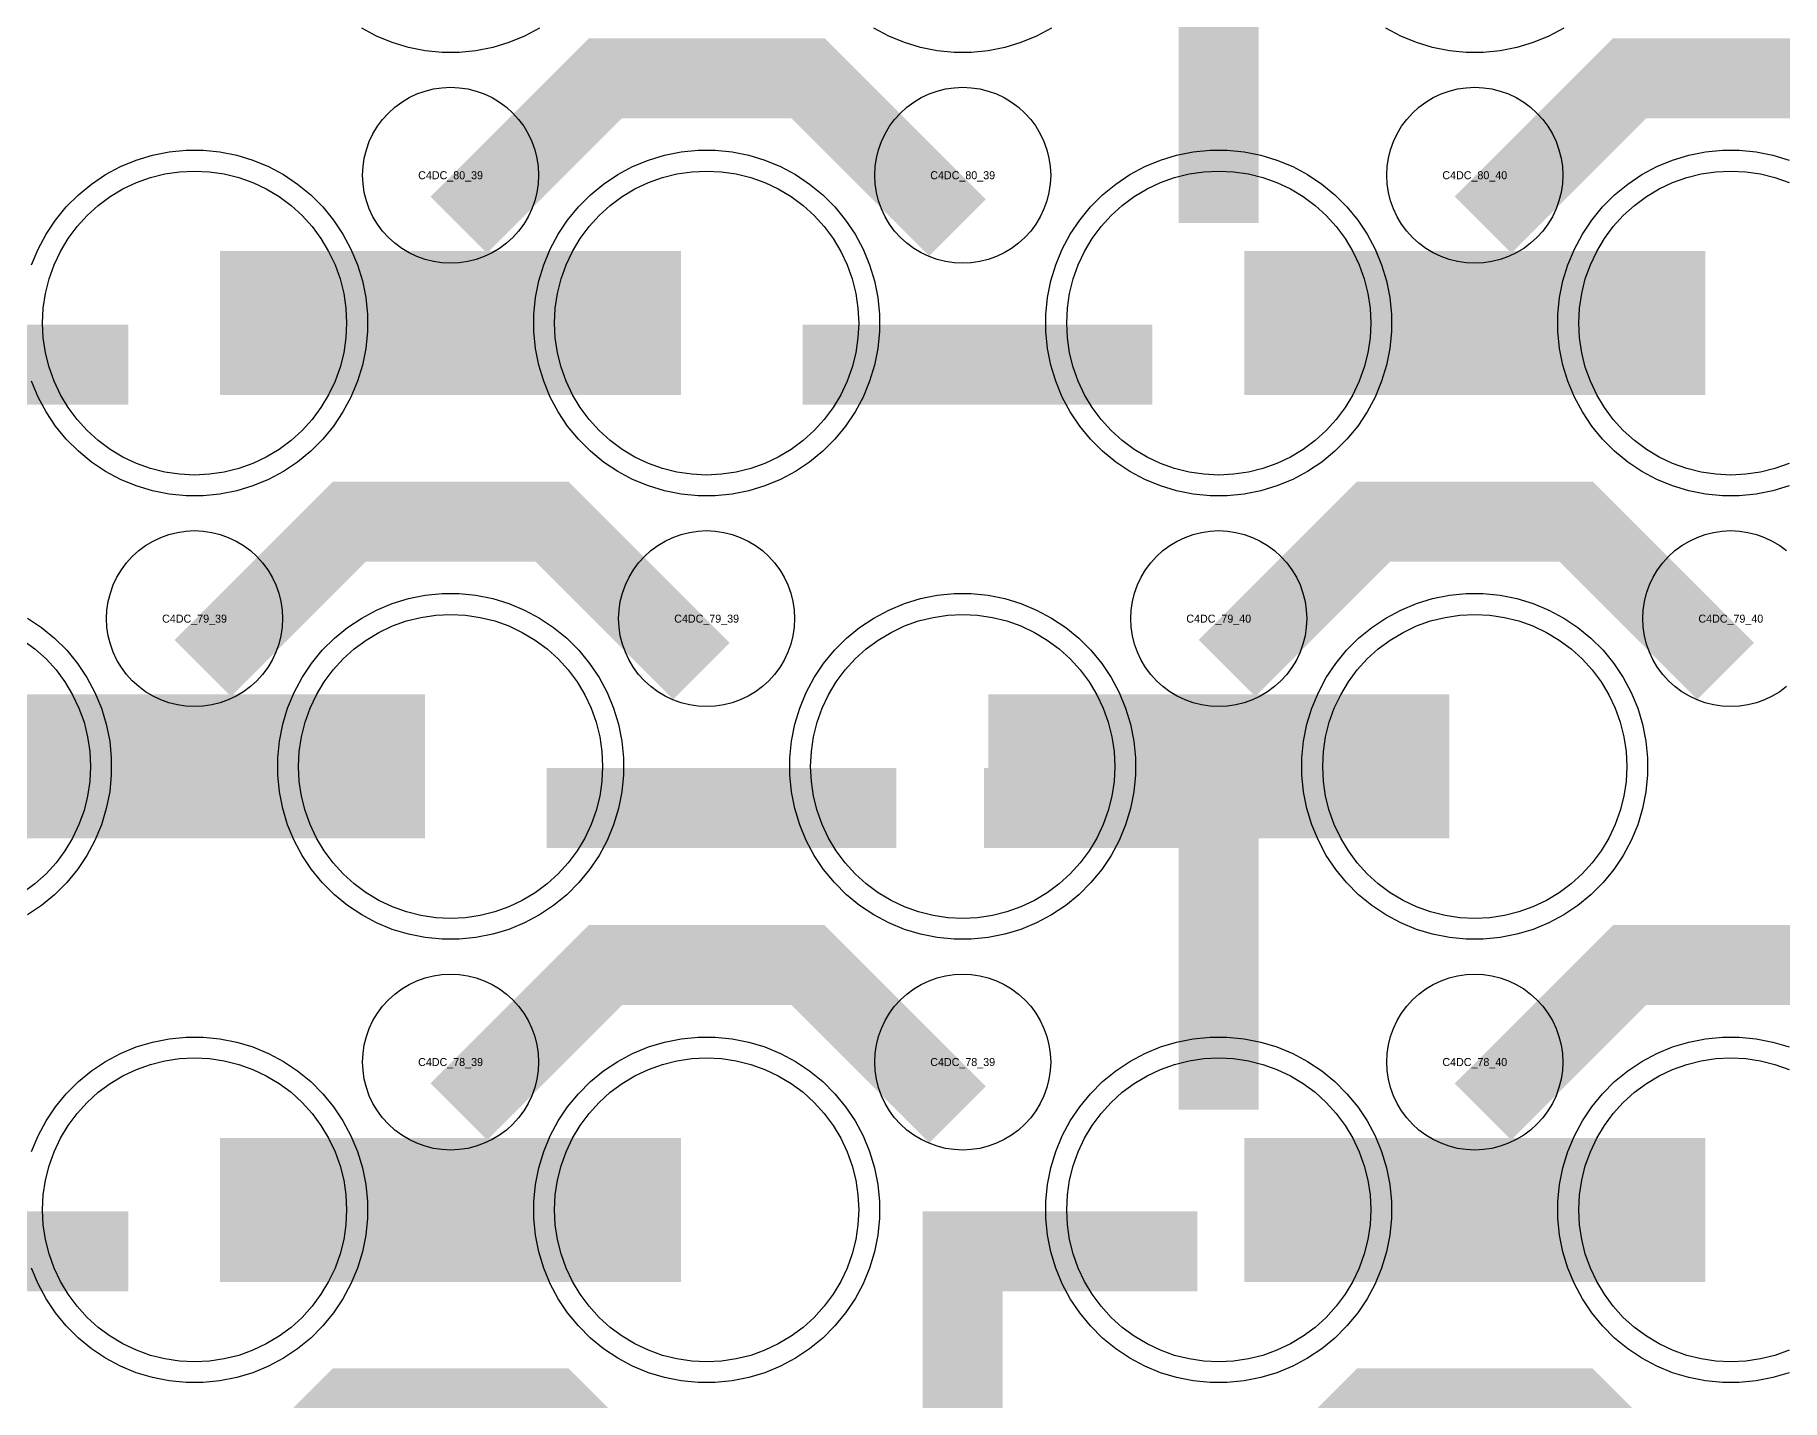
# Model space of a CAD drawing. Extents: x -11880 to 11880, y -14992 to 14992.
# Drawn here: x 430 to 976, y -4091 to -3664 of the extents above; entities that cross this region are included whole.
import ezdxf
from ezdxf.enums import TextEntityAlignment as Align

# ---------------------------------------------------------------- set-up
doc = ezdxf.new("R2010")
doc.units = 0
doc.header["$MEASUREMENT"] = 0
for name, color, linetype in [('GDS_775_DT_237', 138, 'CONTINUOUS'), ('RDL1_FS', 34, 'CONTINUOUS'), ('RDL_BS', 160, 'CONTINUOUS')]:
    doc.layers.add(name, color=color, linetype=linetype)

msp = doc.modelspace()

# ---------------------------------------------------------------- linework, layer by layer
at = {"layer": 'RDL1_FS'}
for points in [[(480, -3801.949), (475.343, -3801.72), (470.732, -3801.036), (466.209, -3799.904), (461.819, -3798.332), (457.605, -3796.34), (453.605, -3793.942), (449.86, -3791.164), (446.406, -3788.034), (443.276, -3784.58), (440.498, -3780.835), (438.1, -3776.835), (436.108, -3772.621), (434.536, -3768.231), (433.404, -3763.708), (432.72, -3759.097), (432.491, -3754.44), (432.72, -3749.783), (433.404, -3745.172), (434.536, -3740.649), (436.108, -3736.259), (438.1, -3732.045), (440.498, -3728.045), (443.276, -3724.3), (446.406, -3720.846), (449.86, -3717.716), (453.605, -3714.938), (457.605, -3712.54), (461.819, -3710.548), (466.209, -3708.976), (470.732, -3707.844), (475.343, -3707.16), (480, -3706.931), (484.657, -3707.16), (489.268, -3707.844), (493.791, -3708.976), (498.181, -3710.548), (502.395, -3712.54), (506.395, -3714.938), (510.14, -3717.716), (513.594, -3720.846), (516.724, -3724.3), (519.502, -3728.045), (521.9, -3732.045), (523.892, -3736.259), (525.464, -3740.649), (526.596, -3745.172), (527.28, -3749.783), (527.509, -3754.44), (527.28, -3759.097), (526.596, -3763.708), (525.464, -3768.231), (523.892, -3772.621), (521.9, -3776.835), (519.502, -3780.835), (516.724, -3784.58), (513.594, -3788.034), (510.14, -3791.164), (506.395, -3793.942), (502.395, -3796.34), (498.181, -3798.332), (493.791, -3799.904), (489.268, -3801.036), (484.657, -3801.72)], [(640, -3801.949), (635.343, -3801.72), (630.732, -3801.036), (626.209, -3799.904), (621.819, -3798.332), (617.605, -3796.34), (613.605, -3793.942), (609.86, -3791.164), (606.406, -3788.034), (603.276, -3784.58), (600.498, -3780.835), (598.1, -3776.835), (596.108, -3772.621), (594.536, -3768.231), (593.404, -3763.708), (592.72, -3759.097), (592.491, -3754.44), (592.72, -3749.783), (593.404, -3745.172), (594.536, -3740.649), (596.108, -3736.259), (598.1, -3732.045), (600.498, -3728.045), (603.276, -3724.3), (606.406, -3720.846), (609.86, -3717.716), (613.605, -3714.938), (617.605, -3712.54), (621.819, -3710.548), (626.209, -3708.976), (630.732, -3707.844), (635.343, -3707.16), (640, -3706.931), (644.657, -3707.16), (649.268, -3707.844), (653.791, -3708.976), (658.181, -3710.548), (662.395, -3712.54), (666.395, -3714.938), (670.14, -3717.716), (673.594, -3720.846), (676.724, -3724.3), (679.502, -3728.045), (681.9, -3732.045), (683.892, -3736.259), (685.464, -3740.649), (686.596, -3745.172), (687.28, -3749.783), (687.509, -3754.44), (687.28, -3759.097), (686.596, -3763.708), (685.464, -3768.231), (683.892, -3772.621), (681.9, -3776.835), (679.502, -3780.835), (676.724, -3784.58), (673.594, -3788.034), (670.14, -3791.164), (666.395, -3793.942), (662.395, -3796.34), (658.181, -3798.332), (653.791, -3799.904), (649.268, -3801.036), (644.657, -3801.72)], [(800, -3801.949), (795.343, -3801.72), (790.732, -3801.036), (786.209, -3799.904), (781.819, -3798.332), (777.605, -3796.34), (773.605, -3793.942), (769.86, -3791.164), (766.406, -3788.034), (763.276, -3784.58), (760.498, -3780.835), (758.1, -3776.835), (756.108, -3772.621), (754.536, -3768.231), (753.404, -3763.708), (752.72, -3759.097), (752.491, -3754.44), (752.72, -3749.783), (753.404, -3745.172), (754.536, -3740.649), (756.108, -3736.259), (758.1, -3732.045), (760.498, -3728.045), (763.276, -3724.3), (766.406, -3720.846), (769.86, -3717.716), (773.605, -3714.938), (777.605, -3712.54), (781.819, -3710.548), (786.209, -3708.976), (790.732, -3707.844), (795.343, -3707.16), (800, -3706.931), (804.657, -3707.16), (809.268, -3707.844), (813.791, -3708.976), (818.181, -3710.548), (822.395, -3712.54), (826.395, -3714.938), (830.14, -3717.716), (833.594, -3720.846), (836.724, -3724.3), (839.502, -3728.045), (841.9, -3732.045), (843.892, -3736.259), (845.464, -3740.649), (846.596, -3745.172), (847.28, -3749.783), (847.509, -3754.44), (847.28, -3759.097), (846.596, -3763.708), (845.464, -3768.231), (843.892, -3772.621), (841.9, -3776.835), (839.502, -3780.835), (836.724, -3784.58), (833.594, -3788.034), (830.14, -3791.164), (826.395, -3793.942), (822.395, -3796.34), (818.181, -3798.332), (813.791, -3799.904), (809.268, -3801.036), (804.657, -3801.72)], [(560, -3940.514), (555.343, -3940.285), (550.732, -3939.601), (546.209, -3938.469), (541.819, -3936.897), (537.605, -3934.905), (533.605, -3932.507), (529.86, -3929.729), (526.406, -3926.599), (523.276, -3923.145), (520.498, -3919.4), (518.1, -3915.4), (516.108, -3911.186), (514.536, -3906.796), (513.404, -3902.273), (512.72, -3897.662), (512.491, -3893.005), (512.72, -3888.348), (513.404, -3883.737), (514.536, -3879.214), (516.108, -3874.824), (518.1, -3870.61), (520.498, -3866.61), (523.276, -3862.865), (526.406, -3859.411), (529.86, -3856.281), (533.605, -3853.503), (537.605, -3851.105), (541.819, -3849.113), (546.209, -3847.541), (550.732, -3846.409), (555.343, -3845.725), (560, -3845.496), (564.657, -3845.725), (569.268, -3846.409), (573.791, -3847.541), (578.181, -3849.113), (582.395, -3851.105), (586.395, -3853.503), (590.14, -3856.281), (593.594, -3859.411), (596.724, -3862.865), (599.502, -3866.61), (601.9, -3870.61), (603.892, -3874.824), (605.464, -3879.214), (606.596, -3883.737), (607.28, -3888.348), (607.509, -3893.005), (607.28, -3897.662), (606.596, -3902.273), (605.464, -3906.796), (603.892, -3911.186), (601.9, -3915.4), (599.502, -3919.4), (596.724, -3923.145), (593.594, -3926.599), (590.14, -3929.729), (586.395, -3932.507), (582.395, -3934.905), (578.181, -3936.897), (573.791, -3938.469), (569.268, -3939.601), (564.657, -3940.285)], [(720, -3940.514), (715.343, -3940.285), (710.732, -3939.601), (706.209, -3938.469), (701.819, -3936.897), (697.605, -3934.905), (693.605, -3932.507), (689.86, -3929.729), (686.406, -3926.599), (683.276, -3923.145), (680.498, -3919.4), (678.1, -3915.4), (676.108, -3911.186), (674.536, -3906.796), (673.404, -3902.273), (672.72, -3897.662), (672.491, -3893.005), (672.72, -3888.348), (673.404, -3883.737), (674.536, -3879.214), (676.108, -3874.824), (678.1, -3870.61), (680.498, -3866.61), (683.276, -3862.865), (686.406, -3859.411), (689.86, -3856.281), (693.605, -3853.503), (697.605, -3851.105), (701.819, -3849.113), (706.209, -3847.541), (710.732, -3846.409), (715.343, -3845.725), (720, -3845.496), (724.657, -3845.725), (729.268, -3846.409), (733.791, -3847.541), (738.181, -3849.113), (742.395, -3851.105), (746.395, -3853.503), (750.14, -3856.281), (753.594, -3859.411), (756.724, -3862.865), (759.502, -3866.61), (761.9, -3870.61), (763.892, -3874.824), (765.464, -3879.214), (766.596, -3883.737), (767.28, -3888.348), (767.509, -3893.005), (767.28, -3897.662), (766.596, -3902.273), (765.464, -3906.796), (763.892, -3911.186), (761.9, -3915.4), (759.502, -3919.4), (756.724, -3923.145), (753.594, -3926.599), (750.14, -3929.729), (746.395, -3932.507), (742.395, -3934.905), (738.181, -3936.897), (733.791, -3938.469), (729.268, -3939.601), (724.657, -3940.285)], [(880, -3940.514), (875.343, -3940.285), (870.732, -3939.601), (866.209, -3938.469), (861.819, -3936.897), (857.605, -3934.905), (853.605, -3932.507), (849.86, -3929.729), (846.406, -3926.599), (843.276, -3923.145), (840.498, -3919.4), (838.1, -3915.4), (836.108, -3911.186), (834.536, -3906.796), (833.404, -3902.273), (832.72, -3897.662), (832.491, -3893.005), (832.72, -3888.348), (833.404, -3883.737), (834.536, -3879.214), (836.108, -3874.824), (838.1, -3870.61), (840.498, -3866.61), (843.276, -3862.865), (846.406, -3859.411), (849.86, -3856.281), (853.605, -3853.503), (857.605, -3851.105), (861.819, -3849.113), (866.209, -3847.541), (870.732, -3846.409), (875.343, -3845.725), (880, -3845.496), (884.657, -3845.725), (889.268, -3846.409), (893.791, -3847.541), (898.181, -3849.113), (902.395, -3851.105), (906.395, -3853.503), (910.14, -3856.281), (913.594, -3859.411), (916.724, -3862.865), (919.502, -3866.61), (921.9, -3870.61), (923.892, -3874.824), (925.464, -3879.214), (926.596, -3883.737), (927.28, -3888.348), (927.509, -3893.005), (927.28, -3897.662), (926.596, -3902.273), (925.464, -3906.796), (923.892, -3911.186), (921.9, -3915.4), (919.502, -3919.4), (916.724, -3923.145), (913.594, -3926.599), (910.14, -3929.729), (906.395, -3932.507), (902.395, -3934.905), (898.181, -3936.897), (893.791, -3938.469), (889.268, -3939.601), (884.657, -3940.285)], [(800, -4079.074), (795.343, -4078.845), (790.732, -4078.161), (786.209, -4077.029), (781.819, -4075.457), (777.605, -4073.465), (773.605, -4071.067), (769.86, -4068.289), (766.406, -4065.159), (763.276, -4061.705), (760.498, -4057.96), (758.1, -4053.96), (756.108, -4049.746), (754.536, -4045.356), (753.404, -4040.833), (752.72, -4036.222), (752.491, -4031.565), (752.72, -4026.908), (753.404, -4022.297), (754.536, -4017.774), (756.108, -4013.384), (758.1, -4009.17), (760.498, -4005.17), (763.276, -4001.425), (766.406, -3997.971), (769.86, -3994.841), (773.605, -3992.063), (777.605, -3989.665), (781.819, -3987.673), (786.209, -3986.101), (790.732, -3984.969), (795.343, -3984.285), (800, -3984.056), (804.657, -3984.285), (809.268, -3984.969), (813.791, -3986.101), (818.181, -3987.673), (822.395, -3989.665), (826.395, -3992.063), (830.14, -3994.841), (833.594, -3997.971), (836.724, -4001.425), (839.502, -4005.17), (841.9, -4009.17), (843.892, -4013.384), (845.464, -4017.774), (846.596, -4022.297), (847.28, -4026.908), (847.509, -4031.565), (847.28, -4036.222), (846.596, -4040.833), (845.464, -4045.356), (843.892, -4049.746), (841.9, -4053.96), (839.502, -4057.96), (836.724, -4061.705), (833.594, -4065.159), (830.14, -4068.289), (826.395, -4071.067), (822.395, -4073.465), (818.181, -4075.457), (813.791, -4077.029), (809.268, -4078.161), (804.657, -4078.845)]]:
    msp.add_lwpolyline(points, close=True, dxfattribs=at)
for points in [[(978.181, -3798.332), (973.791, -3799.904), (969.268, -3801.036), (964.657, -3801.72), (960, -3801.949), (955.343, -3801.72), (950.732, -3801.036), (946.209, -3799.904), (941.819, -3798.332), (937.605, -3796.34), (933.605, -3793.942), (929.86, -3791.164), (926.406, -3788.034), (923.276, -3784.58), (920.498, -3780.835), (918.1, -3776.835), (916.108, -3772.621), (914.536, -3768.231), (913.404, -3763.708), (912.72, -3759.097), (912.491, -3754.44), (912.72, -3749.783), (913.404, -3745.172), (914.536, -3740.649), (916.108, -3736.259), (918.1, -3732.045), (920.498, -3728.045), (923.276, -3724.3), (926.406, -3720.846), (929.86, -3717.716), (933.605, -3714.938), (937.605, -3712.54), (941.819, -3710.548), (946.209, -3708.976), (950.732, -3707.844), (955.343, -3707.16), (960, -3706.931), (964.657, -3707.16), (969.268, -3707.844), (973.791, -3708.976), (978.181, -3710.548)], [(426.395, -3853.503), (430.14, -3856.281), (433.594, -3859.411), (436.724, -3862.865), (439.502, -3866.61), (441.9, -3870.61), (443.892, -3874.824), (445.464, -3879.214), (446.596, -3883.737), (447.28, -3888.348), (447.509, -3893.005), (447.28, -3897.662), (446.596, -3902.273), (445.464, -3906.796), (443.892, -3911.186), (441.9, -3915.4), (439.502, -3919.4), (436.724, -3923.145), (433.594, -3926.599), (430.14, -3929.729), (426.395, -3932.507)], [(978.181, -4075.457), (973.791, -4077.029), (969.268, -4078.161), (964.657, -4078.845), (960, -4079.074), (955.343, -4078.845), (950.732, -4078.161), (946.209, -4077.029), (941.819, -4075.457), (937.605, -4073.465), (933.605, -4071.067), (929.86, -4068.289), (926.406, -4065.159), (923.276, -4061.705), (920.498, -4057.96), (918.1, -4053.96), (916.108, -4049.746), (914.536, -4045.356), (913.404, -4040.833), (912.72, -4036.222), (912.491, -4031.565), (912.72, -4026.908), (913.404, -4022.297), (914.536, -4017.774), (916.108, -4013.384), (918.1, -4009.17), (920.498, -4005.17), (923.276, -4001.425), (926.406, -3997.971), (929.86, -3994.841), (933.605, -3992.063), (937.605, -3989.665), (941.819, -3987.673), (946.209, -3986.101), (950.732, -3984.969), (955.343, -3984.285), (960, -3984.056), (964.657, -3984.285), (969.268, -3984.969), (973.791, -3986.101), (978.181, -3987.673)]]:
    msp.add_lwpolyline(points, dxfattribs=at)
for points in [[(488.002, -3754.44, 45, 45, 0), (560.002, -3754.44, 45, 45, 0)], [(560.002, -3754.44, 45, 45, 0), (632.002, -3754.44, 45, 45, 0)], [(808.002, -3754.44, 45, 45, 0), (880.002, -3754.44, 45, 45, 0)], [(880.002, -3754.44, 45, 45, 0), (952.002, -3754.44, 45, 45, 0)], [(408.002, -3893.005, 45, 45, 0), (480.002, -3893.005, 45, 45, 0)], [(480.002, -3893.005, 45, 45, 0), (552.002, -3893.005, 45, 45, 0)], [(728.002, -3893.005, 45, 45, 0), (800.002, -3893.005, 45, 45, 0)], [(800.002, -3893.005, 45, 45, 0), (872.002, -3893.005, 45, 45, 0)], [(808.002, -4031.565, 45, 45, 0), (880.002, -4031.565, 45, 45, 0)], [(880.002, -4031.565, 45, 45, 0), (952.002, -4031.565, 45, 45, 0)]]:
    msp.add_lwpolyline(points, format="xyseb", dxfattribs=at)
at = {"layer": 'RDL1_FS', "color": 241, "true_color": 0xf7abae}
for points in [[(480, -4079.074), (475.343, -4078.845), (470.732, -4078.161), (466.209, -4077.029), (461.819, -4075.457), (457.605, -4073.465), (453.605, -4071.067), (449.86, -4068.289), (446.406, -4065.159), (443.276, -4061.705), (440.498, -4057.96), (438.1, -4053.96), (436.108, -4049.746), (434.536, -4045.356), (433.404, -4040.833), (432.72, -4036.222), (432.491, -4031.565), (432.72, -4026.908), (433.404, -4022.297), (434.536, -4017.774), (436.108, -4013.384), (438.1, -4009.17), (440.498, -4005.17), (443.276, -4001.425), (446.406, -3997.971), (449.86, -3994.841), (453.605, -3992.063), (457.605, -3989.665), (461.819, -3987.673), (466.209, -3986.101), (470.732, -3984.969), (475.343, -3984.285), (480, -3984.056), (484.657, -3984.285), (489.268, -3984.969), (493.791, -3986.101), (498.181, -3987.673), (502.395, -3989.665), (506.395, -3992.063), (510.14, -3994.841), (513.594, -3997.971), (516.724, -4001.425), (519.502, -4005.17), (521.9, -4009.17), (523.892, -4013.384), (525.464, -4017.774), (526.596, -4022.297), (527.28, -4026.908), (527.509, -4031.565), (527.28, -4036.222), (526.596, -4040.833), (525.464, -4045.356), (523.892, -4049.746), (521.9, -4053.96), (519.502, -4057.96), (516.724, -4061.705), (513.594, -4065.159), (510.14, -4068.289), (506.395, -4071.067), (502.395, -4073.465), (498.181, -4075.457), (493.791, -4077.029), (489.268, -4078.161), (484.657, -4078.845)], [(640, -4079.074), (635.343, -4078.845), (630.732, -4078.161), (626.209, -4077.029), (621.819, -4075.457), (617.605, -4073.465), (613.605, -4071.067), (609.86, -4068.289), (606.406, -4065.159), (603.276, -4061.705), (600.498, -4057.96), (598.1, -4053.96), (596.108, -4049.746), (594.536, -4045.356), (593.404, -4040.833), (592.72, -4036.222), (592.491, -4031.565), (592.72, -4026.908), (593.404, -4022.297), (594.536, -4017.774), (596.108, -4013.384), (598.1, -4009.17), (600.498, -4005.17), (603.276, -4001.425), (606.406, -3997.971), (609.86, -3994.841), (613.605, -3992.063), (617.605, -3989.665), (621.819, -3987.673), (626.209, -3986.101), (630.732, -3984.969), (635.343, -3984.285), (640, -3984.056), (644.657, -3984.285), (649.268, -3984.969), (653.791, -3986.101), (658.181, -3987.673), (662.395, -3989.665), (666.395, -3992.063), (670.14, -3994.841), (673.594, -3997.971), (676.724, -4001.425), (679.502, -4005.17), (681.9, -4009.17), (683.892, -4013.384), (685.464, -4017.774), (686.596, -4022.297), (687.28, -4026.908), (687.509, -4031.565), (687.28, -4036.222), (686.596, -4040.833), (685.464, -4045.356), (683.892, -4049.746), (681.9, -4053.96), (679.502, -4057.96), (676.724, -4061.705), (673.594, -4065.159), (670.14, -4068.289), (666.395, -4071.067), (662.395, -4073.465), (658.181, -4075.457), (653.791, -4077.029), (649.268, -4078.161), (644.657, -4078.845)]]:
    msp.add_lwpolyline(points, close=True, dxfattribs=at)
for points in [[(488.002, -4031.565, 45, 45, 0), (560.002, -4031.565, 45, 45, 0)], [(560.002, -4031.565, 45, 45, 0), (632.002, -4031.565, 45, 45, 0)]]:
    msp.add_lwpolyline(points, format="xyseb", dxfattribs=at)
at = {"layer": 'RDL_BS'}
for points in [[(800, -3723.185, 25, 25, 0), (800, -3616.408, 25, 25, 0)], [(800, -3646.877, 25, 25, 0), (800, -3692.497, 25, 25, 0)], [(562.562, -3723.754, 25, 25, 0), (608.377, -3677.939, 25, 25, 0), (641.93, -3677.939, 25, 25, 0)], [(718.401, -3724.653, 25, 25, 0), (671.687, -3677.939, 25, 25, 0), (641.929, -3677.939, 25, 25, 0)], [(882.562, -3723.754, 25, 25, 0), (928.377, -3677.939, 25, 25, 0), (961.93, -3677.939, 25, 25, 0)], [(1038.401, -3724.653, 25, 25, 0), (991.687, -3677.939, 25, 25, 0), (961.929, -3677.939, 25, 25, 0)], [(350.016, -3767.453, 25, 25, 0), (459.281, -3767.453, 25, 25, 0)], [(670.016, -3767.453, 25, 25, 0), (779.281, -3767.453, 25, 25, 0)], [(482.562, -3862.319, 25, 25, 0), (528.377, -3816.504, 25, 25, 0), (561.93, -3816.504, 25, 25, 0)], [(638.401, -3863.218, 25, 25, 0), (591.687, -3816.504, 25, 25, 0), (561.929, -3816.504, 25, 25, 0)], [(802.562, -3862.319, 25, 25, 0), (848.377, -3816.504, 25, 25, 0), (881.93, -3816.504, 25, 25, 0)], [(958.401, -3863.218, 25, 25, 0), (911.687, -3816.504, 25, 25, 0), (881.929, -3816.504, 25, 25, 0)], [(800, -4000.29, 25, 25, 0), (800, -3893.513, 25, 25, 0)], [(590.016, -3906.018, 25, 25, 0), (699.281, -3906.018, 25, 25, 0)], [(812.5, -3906.013, 25, 25, 0), (726.667, -3906.013, 25, 25, 0)], [(772.944, -3906.013, 25, 25, 0), (731.74, -3906.013, 25, 25, 0)], [(800, -3923.982, 25, 25, 0), (800, -3969.602, 25, 25, 0)], [(562.562, -4000.879, 25, 25, 0), (608.377, -3955.064, 25, 25, 0), (641.93, -3955.064, 25, 25, 0)], [(718.401, -4001.778, 25, 25, 0), (671.687, -3955.064, 25, 25, 0), (641.929, -3955.064, 25, 25, 0)], [(882.562, -4000.879, 25, 25, 0), (928.377, -3955.064, 25, 25, 0), (961.93, -3955.064, 25, 25, 0)], [(1038.401, -4001.778, 25, 25, 0), (991.687, -3955.064, 25, 25, 0), (961.929, -3955.064, 25, 25, 0)], [(720, -4138.855, 25, 25, 0), (720, -4032.078, 25, 25, 0)], [(707.5, -4044.578, 25, 25, 0), (793.333, -4044.578, 25, 25, 0)], [(747.056, -4044.578, 25, 25, 0), (788.26, -4044.578, 25, 25, 0)], [(720, -4062.547, 25, 25, 0), (720, -4108.167, 25, 25, 0)], [(482.562, -4139.444, 25, 25, 0), (528.377, -4093.629, 25, 25, 0), (561.93, -4093.629, 25, 25, 0)], [(638.401, -4140.343, 25, 25, 0), (591.687, -4093.629, 25, 25, 0), (561.929, -4093.629, 25, 25, 0)], [(802.562, -4139.444, 25, 25, 0), (848.377, -4093.629, 25, 25, 0), (881.93, -4093.629, 25, 25, 0)], [(958.401, -4140.343, 25, 25, 0), (911.687, -4093.629, 25, 25, 0), (881.929, -4093.629, 25, 25, 0)]]:
    msp.add_lwpolyline(points, format="xyseb", dxfattribs=at)
at = {"layer": 'RDL_BS', "color": 241, "true_color": 0xf7abae}
for points in [[(587.777, -3662.258), (583.115, -3664.75), (578.205, -3666.781), (573.165, -3668.312), (567.938, -3669.358), (562.644, -3669.875), (557.356, -3669.875), (552.062, -3669.358), (546.835, -3668.312), (541.795, -3666.781), (536.885, -3664.75), (532.223, -3662.258)], [(429.094, -4013.36), (431.125, -4008.45), (433.617, -4003.788), (436.564, -3999.374), (439.926, -3995.273), (443.708, -3991.491), (447.809, -3988.129), (452.223, -3985.182), (456.885, -3982.69), (461.795, -3980.659), (466.835, -3979.128), (472.062, -3978.082), (477.356, -3977.565), (482.644, -3977.565), (487.938, -3978.082), (493.165, -3979.128), (498.205, -3980.659), (503.115, -3982.69), (507.777, -3985.182), (512.191, -3988.129), (516.292, -3991.491), (520.074, -3995.273), (523.436, -3999.374), (526.383, -4003.788), (528.875, -4008.45), (530.906, -4013.36), (532.437, -4018.4), (533.483, -4023.627), (534, -4028.921), (534, -4034.209), (533.483, -4039.503), (532.437, -4044.73), (530.906, -4049.77), (528.875, -4054.68), (526.383, -4059.342), (523.436, -4063.756), (520.074, -4067.857), (516.292, -4071.639), (512.191, -4075.001), (507.777, -4077.948), (503.115, -4080.44), (498.205, -4082.471), (493.165, -4084.002), (487.938, -4085.048), (482.644, -4085.565), (477.356, -4085.565), (472.062, -4085.048), (466.835, -4084.002), (461.795, -4082.471), (456.885, -4080.44), (452.223, -4077.948), (447.809, -4075.001), (443.708, -4071.639), (439.926, -4067.857), (436.564, -4063.756), (433.617, -4059.342), (431.125, -4054.68), (429.094, -4049.77)]]:
    msp.add_lwpolyline(points, dxfattribs=at)
at = {"layer": 'RDL_BS'}
for points in [[(747.777, -3662.258), (743.115, -3664.75), (738.205, -3666.781), (733.165, -3668.312), (727.938, -3669.358), (722.644, -3669.875), (717.356, -3669.875), (712.062, -3669.358), (706.835, -3668.312), (701.795, -3666.781), (696.885, -3664.75), (692.223, -3662.258)], [(907.777, -3662.258), (903.115, -3664.75), (898.205, -3666.781), (893.165, -3668.312), (887.938, -3669.358), (882.644, -3669.875), (877.356, -3669.875), (872.062, -3669.358), (866.835, -3668.312), (861.795, -3666.781), (856.885, -3664.75), (852.223, -3662.258)], [(429.094, -3736.235), (431.125, -3731.325), (433.617, -3726.663), (436.564, -3722.249), (439.926, -3718.148), (443.708, -3714.366), (447.809, -3711.004), (452.223, -3708.057), (456.885, -3705.565), (461.795, -3703.534), (466.835, -3702.003), (472.062, -3700.957), (477.356, -3700.44), (482.644, -3700.44), (487.938, -3700.957), (493.165, -3702.003), (498.205, -3703.534), (503.115, -3705.565), (507.777, -3708.057), (512.191, -3711.004), (516.292, -3714.366), (520.074, -3718.148), (523.436, -3722.249), (526.383, -3726.663), (528.875, -3731.325), (530.906, -3736.235), (532.437, -3741.275), (533.483, -3746.502), (534, -3751.796), (534, -3757.084), (533.483, -3762.378), (532.437, -3767.605), (530.906, -3772.645), (528.875, -3777.555), (526.383, -3782.217), (523.436, -3786.631), (520.074, -3790.732), (516.292, -3794.514), (512.191, -3797.876), (507.777, -3800.823), (503.115, -3803.315), (498.205, -3805.346), (493.165, -3806.877), (487.938, -3807.923), (482.644, -3808.44), (477.356, -3808.44), (472.062, -3807.923), (466.835, -3806.877), (461.795, -3805.346), (456.885, -3803.315), (452.223, -3800.823), (447.809, -3797.876), (443.708, -3794.514), (439.926, -3790.732), (436.564, -3786.631), (433.617, -3782.217), (431.125, -3777.555), (429.094, -3772.645)], [(978.205, -3805.346), (973.165, -3806.877), (967.938, -3807.923), (962.644, -3808.44), (957.356, -3808.44), (952.062, -3807.923), (946.835, -3806.877), (941.795, -3805.346), (936.885, -3803.315), (932.223, -3800.823), (927.809, -3797.876), (923.708, -3794.514), (919.926, -3790.732), (916.564, -3786.631), (913.617, -3782.217), (911.125, -3777.555), (909.094, -3772.645), (907.563, -3767.605), (906.517, -3762.378), (906, -3757.084), (906, -3751.796), (906.517, -3746.502), (907.563, -3741.275), (909.094, -3736.235), (911.125, -3731.325), (913.617, -3726.663), (916.564, -3722.249), (919.926, -3718.148), (923.708, -3714.366), (927.809, -3711.004), (932.223, -3708.057), (936.885, -3705.565), (941.795, -3703.534), (946.835, -3702.003), (952.062, -3700.957), (957.356, -3700.44), (962.644, -3700.44), (967.938, -3700.957), (973.165, -3702.003), (978.205, -3703.534)], [(977.443, -3868.071), (975.28, -3869.674), (972.956, -3871.067), (970.519, -3872.219), (967.984, -3873.126), (965.365, -3873.783), (962.693, -3874.179), (960, -3874.311), (957.307, -3874.179), (954.635, -3873.783), (952.016, -3873.126), (949.481, -3872.219), (947.044, -3871.067), (944.72, -3869.674), (942.557, -3868.071), (940.558, -3866.259), (938.746, -3864.26), (937.143, -3862.097), (935.75, -3859.773), (934.598, -3857.336), (933.691, -3854.801), (933.034, -3852.182), (932.638, -3849.51), (932.506, -3846.817), (932.638, -3844.124), (933.034, -3841.452), (933.691, -3838.833), (934.598, -3836.298), (935.75, -3833.861), (937.143, -3831.537), (938.746, -3829.374), (940.558, -3827.375), (942.557, -3825.563), (944.72, -3823.96), (947.044, -3822.567), (949.481, -3821.415), (952.016, -3820.508), (954.635, -3819.851), (957.307, -3819.455), (960, -3819.323), (962.693, -3819.455), (965.365, -3819.851), (967.984, -3820.508), (970.519, -3821.415), (972.956, -3822.567), (975.28, -3823.96), (977.443, -3825.563)], [(427.777, -3846.622), (432.191, -3849.569), (436.292, -3852.931), (440.074, -3856.713), (443.436, -3860.814), (446.383, -3865.228), (448.875, -3869.89), (450.906, -3874.8), (452.437, -3879.84), (453.483, -3885.067), (454, -3890.361), (454, -3895.649), (453.483, -3900.943), (452.437, -3906.17), (450.906, -3911.21), (448.875, -3916.12), (446.383, -3920.782), (443.436, -3925.196), (440.074, -3929.297), (436.292, -3933.079), (432.191, -3936.441), (427.777, -3939.388)], [(978.205, -4082.471), (973.165, -4084.002), (967.938, -4085.048), (962.644, -4085.565), (957.356, -4085.565), (952.062, -4085.048), (946.835, -4084.002), (941.795, -4082.471), (936.885, -4080.44), (932.223, -4077.948), (927.809, -4075.001), (923.708, -4071.639), (919.926, -4067.857), (916.564, -4063.756), (913.617, -4059.342), (911.125, -4054.68), (909.094, -4049.77), (907.563, -4044.73), (906.517, -4039.503), (906, -4034.209), (906, -4028.921), (906.517, -4023.627), (907.563, -4018.4), (909.094, -4013.36), (911.125, -4008.45), (913.617, -4003.788), (916.564, -3999.374), (919.926, -3995.273), (923.708, -3991.491), (927.809, -3988.129), (932.223, -3985.182), (936.885, -3982.69), (941.795, -3980.659), (946.835, -3979.128), (952.062, -3978.082), (957.356, -3977.565), (962.644, -3977.565), (967.938, -3978.082), (973.165, -3979.128), (978.205, -3980.659)]]:
    msp.add_lwpolyline(points, dxfattribs=at)
for points in [[(560, -3735.746), (557.307, -3735.614), (554.635, -3735.218), (552.016, -3734.561), (549.481, -3733.654), (547.044, -3732.502), (544.72, -3731.109), (542.557, -3729.506), (540.558, -3727.694), (538.746, -3725.695), (537.143, -3723.532), (535.75, -3721.208), (534.598, -3718.771), (533.691, -3716.236), (533.034, -3713.617), (532.638, -3710.945), (532.506, -3708.252), (532.638, -3705.559), (533.034, -3702.887), (533.691, -3700.268), (534.598, -3697.733), (535.75, -3695.296), (537.143, -3692.972), (538.746, -3690.809), (540.558, -3688.81), (542.557, -3686.998), (544.72, -3685.395), (547.044, -3684.002), (549.481, -3682.85), (552.016, -3681.943), (554.635, -3681.286), (557.307, -3680.89), (560, -3680.758), (562.693, -3680.89), (565.365, -3681.286), (567.984, -3681.943), (570.519, -3682.85), (572.956, -3684.002), (575.28, -3685.395), (577.443, -3686.998), (579.442, -3688.81), (581.254, -3690.809), (582.857, -3692.972), (584.25, -3695.296), (585.402, -3697.733), (586.309, -3700.268), (586.966, -3702.887), (587.362, -3705.559), (587.494, -3708.252), (587.362, -3710.945), (586.966, -3713.617), (586.309, -3716.236), (585.402, -3718.771), (584.25, -3721.208), (582.857, -3723.532), (581.254, -3725.695), (579.442, -3727.694), (577.443, -3729.506), (575.28, -3731.109), (572.956, -3732.502), (570.519, -3733.654), (567.984, -3734.561), (565.365, -3735.218), (562.693, -3735.614)], [(720, -3735.746), (717.307, -3735.614), (714.635, -3735.218), (712.016, -3734.561), (709.481, -3733.654), (707.044, -3732.502), (704.72, -3731.109), (702.557, -3729.506), (700.558, -3727.694), (698.746, -3725.695), (697.143, -3723.532), (695.75, -3721.208), (694.598, -3718.771), (693.691, -3716.236), (693.034, -3713.617), (692.638, -3710.945), (692.506, -3708.252), (692.638, -3705.559), (693.034, -3702.887), (693.691, -3700.268), (694.598, -3697.733), (695.75, -3695.296), (697.143, -3692.972), (698.746, -3690.809), (700.558, -3688.81), (702.557, -3686.998), (704.72, -3685.395), (707.044, -3684.002), (709.481, -3682.85), (712.016, -3681.943), (714.635, -3681.286), (717.307, -3680.89), (720, -3680.758), (722.693, -3680.89), (725.365, -3681.286), (727.984, -3681.943), (730.519, -3682.85), (732.956, -3684.002), (735.28, -3685.395), (737.443, -3686.998), (739.442, -3688.81), (741.254, -3690.809), (742.857, -3692.972), (744.25, -3695.296), (745.402, -3697.733), (746.309, -3700.268), (746.966, -3702.887), (747.362, -3705.559), (747.494, -3708.252), (747.362, -3710.945), (746.966, -3713.617), (746.309, -3716.236), (745.402, -3718.771), (744.25, -3721.208), (742.857, -3723.532), (741.254, -3725.695), (739.442, -3727.694), (737.443, -3729.506), (735.28, -3731.109), (732.956, -3732.502), (730.519, -3733.654), (727.984, -3734.561), (725.365, -3735.218), (722.693, -3735.614)], [(880, -3735.746), (877.307, -3735.614), (874.635, -3735.218), (872.016, -3734.561), (869.481, -3733.654), (867.044, -3732.502), (864.72, -3731.109), (862.557, -3729.506), (860.558, -3727.694), (858.746, -3725.695), (857.143, -3723.532), (855.75, -3721.208), (854.598, -3718.771), (853.691, -3716.236), (853.034, -3713.617), (852.638, -3710.945), (852.506, -3708.252), (852.638, -3705.559), (853.034, -3702.887), (853.691, -3700.268), (854.598, -3697.733), (855.75, -3695.296), (857.143, -3692.972), (858.746, -3690.809), (860.558, -3688.81), (862.557, -3686.998), (864.72, -3685.395), (867.044, -3684.002), (869.481, -3682.85), (872.016, -3681.943), (874.635, -3681.286), (877.307, -3680.89), (880, -3680.758), (882.693, -3680.89), (885.365, -3681.286), (887.984, -3681.943), (890.519, -3682.85), (892.956, -3684.002), (895.28, -3685.395), (897.443, -3686.998), (899.442, -3688.81), (901.254, -3690.809), (902.857, -3692.972), (904.25, -3695.296), (905.402, -3697.733), (906.309, -3700.268), (906.966, -3702.887), (907.362, -3705.559), (907.494, -3708.252), (907.362, -3710.945), (906.966, -3713.617), (906.309, -3716.236), (905.402, -3718.771), (904.25, -3721.208), (902.857, -3723.532), (901.254, -3725.695), (899.442, -3727.694), (897.443, -3729.506), (895.28, -3731.109), (892.956, -3732.502), (890.519, -3733.654), (887.984, -3734.561), (885.365, -3735.218), (882.693, -3735.614)], [(637.356, -3808.44), (632.062, -3807.923), (626.835, -3806.877), (621.795, -3805.346), (616.885, -3803.315), (612.223, -3800.823), (607.809, -3797.876), (603.708, -3794.514), (599.926, -3790.732), (596.564, -3786.631), (593.617, -3782.217), (591.125, -3777.555), (589.094, -3772.645), (587.563, -3767.605), (586.517, -3762.378), (586, -3757.084), (586, -3751.796), (586.517, -3746.502), (587.563, -3741.275), (589.094, -3736.235), (591.125, -3731.325), (593.617, -3726.663), (596.564, -3722.249), (599.926, -3718.148), (603.708, -3714.366), (607.809, -3711.004), (612.223, -3708.057), (616.885, -3705.565), (621.795, -3703.534), (626.835, -3702.003), (632.062, -3700.957), (637.356, -3700.44), (642.644, -3700.44), (647.938, -3700.957), (653.165, -3702.003), (658.205, -3703.534), (663.115, -3705.565), (667.777, -3708.057), (672.191, -3711.004), (676.292, -3714.366), (680.074, -3718.148), (683.436, -3722.249), (686.383, -3726.663), (688.875, -3731.325), (690.906, -3736.235), (692.437, -3741.275), (693.483, -3746.502), (694, -3751.796), (694, -3757.084), (693.483, -3762.378), (692.437, -3767.605), (690.906, -3772.645), (688.875, -3777.555), (686.383, -3782.217), (683.436, -3786.631), (680.074, -3790.732), (676.292, -3794.514), (672.191, -3797.876), (667.777, -3800.823), (663.115, -3803.315), (658.205, -3805.346), (653.165, -3806.877), (647.938, -3807.923), (642.644, -3808.44)], [(797.356, -3808.44), (792.062, -3807.923), (786.835, -3806.877), (781.795, -3805.346), (776.885, -3803.315), (772.223, -3800.823), (767.809, -3797.876), (763.708, -3794.514), (759.926, -3790.732), (756.564, -3786.631), (753.617, -3782.217), (751.125, -3777.555), (749.094, -3772.645), (747.563, -3767.605), (746.517, -3762.378), (746, -3757.084), (746, -3751.796), (746.517, -3746.502), (747.563, -3741.275), (749.094, -3736.235), (751.125, -3731.325), (753.617, -3726.663), (756.564, -3722.249), (759.926, -3718.148), (763.708, -3714.366), (767.809, -3711.004), (772.223, -3708.057), (776.885, -3705.565), (781.795, -3703.534), (786.835, -3702.003), (792.062, -3700.957), (797.356, -3700.44), (802.644, -3700.44), (807.938, -3700.957), (813.165, -3702.003), (818.205, -3703.534), (823.115, -3705.565), (827.777, -3708.057), (832.191, -3711.004), (836.292, -3714.366), (840.074, -3718.148), (843.436, -3722.249), (846.383, -3726.663), (848.875, -3731.325), (850.906, -3736.235), (852.437, -3741.275), (853.483, -3746.502), (854, -3751.796), (854, -3757.084), (853.483, -3762.378), (852.437, -3767.605), (850.906, -3772.645), (848.875, -3777.555), (846.383, -3782.217), (843.436, -3786.631), (840.074, -3790.732), (836.292, -3794.514), (832.191, -3797.876), (827.777, -3800.823), (823.115, -3803.315), (818.205, -3805.346), (813.165, -3806.877), (807.938, -3807.923), (802.644, -3808.44)], [(480, -3874.311), (477.307, -3874.179), (474.635, -3873.783), (472.016, -3873.126), (469.481, -3872.219), (467.044, -3871.067), (464.72, -3869.674), (462.557, -3868.071), (460.558, -3866.259), (458.746, -3864.26), (457.143, -3862.097), (455.75, -3859.773), (454.598, -3857.336), (453.691, -3854.801), (453.034, -3852.182), (452.638, -3849.51), (452.506, -3846.817), (452.638, -3844.124), (453.034, -3841.452), (453.691, -3838.833), (454.598, -3836.298), (455.75, -3833.861), (457.143, -3831.537), (458.746, -3829.374), (460.558, -3827.375), (462.557, -3825.563), (464.72, -3823.96), (467.044, -3822.567), (469.481, -3821.415), (472.016, -3820.508), (474.635, -3819.851), (477.307, -3819.455), (480, -3819.323), (482.693, -3819.455), (485.365, -3819.851), (487.984, -3820.508), (490.519, -3821.415), (492.956, -3822.567), (495.28, -3823.96), (497.443, -3825.563), (499.442, -3827.375), (501.254, -3829.374), (502.857, -3831.537), (504.25, -3833.861), (505.402, -3836.298), (506.309, -3838.833), (506.966, -3841.452), (507.362, -3844.124), (507.494, -3846.817), (507.362, -3849.51), (506.966, -3852.182), (506.309, -3854.801), (505.402, -3857.336), (504.25, -3859.773), (502.857, -3862.097), (501.254, -3864.26), (499.442, -3866.259), (497.443, -3868.071), (495.28, -3869.674), (492.956, -3871.067), (490.519, -3872.219), (487.984, -3873.126), (485.365, -3873.783), (482.693, -3874.179)], [(640, -3874.311), (637.307, -3874.179), (634.635, -3873.783), (632.016, -3873.126), (629.481, -3872.219), (627.044, -3871.067), (624.72, -3869.674), (622.557, -3868.071), (620.558, -3866.259), (618.746, -3864.26), (617.143, -3862.097), (615.75, -3859.773), (614.598, -3857.336), (613.691, -3854.801), (613.034, -3852.182), (612.638, -3849.51), (612.506, -3846.817), (612.638, -3844.124), (613.034, -3841.452), (613.691, -3838.833), (614.598, -3836.298), (615.75, -3833.861), (617.143, -3831.537), (618.746, -3829.374), (620.558, -3827.375), (622.557, -3825.563), (624.72, -3823.96), (627.044, -3822.567), (629.481, -3821.415), (632.016, -3820.508), (634.635, -3819.851), (637.307, -3819.455), (640, -3819.323), (642.693, -3819.455), (645.365, -3819.851), (647.984, -3820.508), (650.519, -3821.415), (652.956, -3822.567), (655.28, -3823.96), (657.443, -3825.563), (659.442, -3827.375), (661.254, -3829.374), (662.857, -3831.537), (664.25, -3833.861), (665.402, -3836.298), (666.309, -3838.833), (666.966, -3841.452), (667.362, -3844.124), (667.494, -3846.817), (667.362, -3849.51), (666.966, -3852.182), (666.309, -3854.801), (665.402, -3857.336), (664.25, -3859.773), (662.857, -3862.097), (661.254, -3864.26), (659.442, -3866.259), (657.443, -3868.071), (655.28, -3869.674), (652.956, -3871.067), (650.519, -3872.219), (647.984, -3873.126), (645.365, -3873.783), (642.693, -3874.179)], [(800, -3874.311), (797.307, -3874.179), (794.635, -3873.783), (792.016, -3873.126), (789.481, -3872.219), (787.044, -3871.067), (784.72, -3869.674), (782.557, -3868.071), (780.558, -3866.259), (778.746, -3864.26), (777.143, -3862.097), (775.75, -3859.773), (774.598, -3857.336), (773.691, -3854.801), (773.034, -3852.182), (772.638, -3849.51), (772.506, -3846.817), (772.638, -3844.124), (773.034, -3841.452), (773.691, -3838.833), (774.598, -3836.298), (775.75, -3833.861), (777.143, -3831.537), (778.746, -3829.374), (780.558, -3827.375), (782.557, -3825.563), (784.72, -3823.96), (787.044, -3822.567), (789.481, -3821.415), (792.016, -3820.508), (794.635, -3819.851), (797.307, -3819.455), (800, -3819.323), (802.693, -3819.455), (805.365, -3819.851), (807.984, -3820.508), (810.519, -3821.415), (812.956, -3822.567), (815.28, -3823.96), (817.443, -3825.563), (819.442, -3827.375), (821.254, -3829.374), (822.857, -3831.537), (824.25, -3833.861), (825.402, -3836.298), (826.309, -3838.833), (826.966, -3841.452), (827.362, -3844.124), (827.494, -3846.817), (827.362, -3849.51), (826.966, -3852.182), (826.309, -3854.801), (825.402, -3857.336), (824.25, -3859.773), (822.857, -3862.097), (821.254, -3864.26), (819.442, -3866.259), (817.443, -3868.071), (815.28, -3869.674), (812.956, -3871.067), (810.519, -3872.219), (807.984, -3873.126), (805.365, -3873.783), (802.693, -3874.179)], [(557.356, -3947.005), (552.062, -3946.488), (546.835, -3945.442), (541.795, -3943.911), (536.885, -3941.88), (532.223, -3939.388), (527.809, -3936.441), (523.708, -3933.079), (519.926, -3929.297), (516.564, -3925.196), (513.617, -3920.782), (511.125, -3916.12), (509.094, -3911.21), (507.563, -3906.17), (506.517, -3900.943), (506, -3895.649), (506, -3890.361), (506.517, -3885.067), (507.563, -3879.84), (509.094, -3874.8), (511.125, -3869.89), (513.617, -3865.228), (516.564, -3860.814), (519.926, -3856.713), (523.708, -3852.931), (527.809, -3849.569), (532.223, -3846.622), (536.885, -3844.13), (541.795, -3842.099), (546.835, -3840.568), (552.062, -3839.522), (557.356, -3839.005), (562.644, -3839.005), (567.938, -3839.522), (573.165, -3840.568), (578.205, -3842.099), (583.115, -3844.13), (587.777, -3846.622), (592.191, -3849.569), (596.292, -3852.931), (600.074, -3856.713), (603.436, -3860.814), (606.383, -3865.228), (608.875, -3869.89), (610.906, -3874.8), (612.437, -3879.84), (613.483, -3885.067), (614, -3890.361), (614, -3895.649), (613.483, -3900.943), (612.437, -3906.17), (610.906, -3911.21), (608.875, -3916.12), (606.383, -3920.782), (603.436, -3925.196), (600.074, -3929.297), (596.292, -3933.079), (592.191, -3936.441), (587.777, -3939.388), (583.115, -3941.88), (578.205, -3943.911), (573.165, -3945.442), (567.938, -3946.488), (562.644, -3947.005)], [(717.356, -3947.005), (712.062, -3946.488), (706.835, -3945.442), (701.795, -3943.911), (696.885, -3941.88), (692.223, -3939.388), (687.809, -3936.441), (683.708, -3933.079), (679.926, -3929.297), (676.564, -3925.196), (673.617, -3920.782), (671.125, -3916.12), (669.094, -3911.21), (667.563, -3906.17), (666.517, -3900.943), (666, -3895.649), (666, -3890.361), (666.517, -3885.067), (667.563, -3879.84), (669.094, -3874.8), (671.125, -3869.89), (673.617, -3865.228), (676.564, -3860.814), (679.926, -3856.713), (683.708, -3852.931), (687.809, -3849.569), (692.223, -3846.622), (696.885, -3844.13), (701.795, -3842.099), (706.835, -3840.568), (712.062, -3839.522), (717.356, -3839.005), (722.644, -3839.005), (727.938, -3839.522), (733.165, -3840.568), (738.205, -3842.099), (743.115, -3844.13), (747.777, -3846.622), (752.191, -3849.569), (756.292, -3852.931), (760.074, -3856.713), (763.436, -3860.814), (766.383, -3865.228), (768.875, -3869.89), (770.906, -3874.8), (772.437, -3879.84), (773.483, -3885.067), (774, -3890.361), (774, -3895.649), (773.483, -3900.943), (772.437, -3906.17), (770.906, -3911.21), (768.875, -3916.12), (766.383, -3920.782), (763.436, -3925.196), (760.074, -3929.297), (756.292, -3933.079), (752.191, -3936.441), (747.777, -3939.388), (743.115, -3941.88), (738.205, -3943.911), (733.165, -3945.442), (727.938, -3946.488), (722.644, -3947.005)], [(877.356, -3947.005), (872.062, -3946.488), (866.835, -3945.442), (861.795, -3943.911), (856.885, -3941.88), (852.223, -3939.388), (847.809, -3936.441), (843.708, -3933.079), (839.926, -3929.297), (836.564, -3925.196), (833.617, -3920.782), (831.125, -3916.12), (829.094, -3911.21), (827.563, -3906.17), (826.517, -3900.943), (826, -3895.649), (826, -3890.361), (826.517, -3885.067), (827.563, -3879.84), (829.094, -3874.8), (831.125, -3869.89), (833.617, -3865.228), (836.564, -3860.814), (839.926, -3856.713), (843.708, -3852.931), (847.809, -3849.569), (852.223, -3846.622), (856.885, -3844.13), (861.795, -3842.099), (866.835, -3840.568), (872.062, -3839.522), (877.356, -3839.005), (882.644, -3839.005), (887.938, -3839.522), (893.165, -3840.568), (898.205, -3842.099), (903.115, -3844.13), (907.777, -3846.622), (912.191, -3849.569), (916.292, -3852.931), (920.074, -3856.713), (923.436, -3860.814), (926.383, -3865.228), (928.875, -3869.89), (930.906, -3874.8), (932.437, -3879.84), (933.483, -3885.067), (934, -3890.361), (934, -3895.649), (933.483, -3900.943), (932.437, -3906.17), (930.906, -3911.21), (928.875, -3916.12), (926.383, -3920.782), (923.436, -3925.196), (920.074, -3929.297), (916.292, -3933.079), (912.191, -3936.441), (907.777, -3939.388), (903.115, -3941.88), (898.205, -3943.911), (893.165, -3945.442), (887.938, -3946.488), (882.644, -3947.005)], [(560, -4012.871), (557.307, -4012.739), (554.635, -4012.343), (552.016, -4011.686), (549.481, -4010.779), (547.044, -4009.627), (544.72, -4008.234), (542.557, -4006.631), (540.558, -4004.819), (538.746, -4002.82), (537.143, -4000.657), (535.75, -3998.333), (534.598, -3995.896), (533.691, -3993.361), (533.034, -3990.742), (532.638, -3988.07), (532.506, -3985.377), (532.638, -3982.684), (533.034, -3980.012), (533.691, -3977.393), (534.598, -3974.858), (535.75, -3972.421), (537.143, -3970.097), (538.746, -3967.934), (540.558, -3965.935), (542.557, -3964.123), (544.72, -3962.52), (547.044, -3961.127), (549.481, -3959.975), (552.016, -3959.068), (554.635, -3958.411), (557.307, -3958.015), (560, -3957.883), (562.693, -3958.015), (565.365, -3958.411), (567.984, -3959.068), (570.519, -3959.975), (572.956, -3961.127), (575.28, -3962.52), (577.443, -3964.123), (579.442, -3965.935), (581.254, -3967.934), (582.857, -3970.097), (584.25, -3972.421), (585.402, -3974.858), (586.309, -3977.393), (586.966, -3980.012), (587.362, -3982.684), (587.494, -3985.377), (587.362, -3988.07), (586.966, -3990.742), (586.309, -3993.361), (585.402, -3995.896), (584.25, -3998.333), (582.857, -4000.657), (581.254, -4002.82), (579.442, -4004.819), (577.443, -4006.631), (575.28, -4008.234), (572.956, -4009.627), (570.519, -4010.779), (567.984, -4011.686), (565.365, -4012.343), (562.693, -4012.739)], [(720, -4012.871), (717.307, -4012.739), (714.635, -4012.343), (712.016, -4011.686), (709.481, -4010.779), (707.044, -4009.627), (704.72, -4008.234), (702.557, -4006.631), (700.558, -4004.819), (698.746, -4002.82), (697.143, -4000.657), (695.75, -3998.333), (694.598, -3995.896), (693.691, -3993.361), (693.034, -3990.742), (692.638, -3988.07), (692.506, -3985.377), (692.638, -3982.684), (693.034, -3980.012), (693.691, -3977.393), (694.598, -3974.858), (695.75, -3972.421), (697.143, -3970.097), (698.746, -3967.934), (700.558, -3965.935), (702.557, -3964.123), (704.72, -3962.52), (707.044, -3961.127), (709.481, -3959.975), (712.016, -3959.068), (714.635, -3958.411), (717.307, -3958.015), (720, -3957.883), (722.693, -3958.015), (725.365, -3958.411), (727.984, -3959.068), (730.519, -3959.975), (732.956, -3961.127), (735.28, -3962.52), (737.443, -3964.123), (739.442, -3965.935), (741.254, -3967.934), (742.857, -3970.097), (744.25, -3972.421), (745.402, -3974.858), (746.309, -3977.393), (746.966, -3980.012), (747.362, -3982.684), (747.494, -3985.377), (747.362, -3988.07), (746.966, -3990.742), (746.309, -3993.361), (745.402, -3995.896), (744.25, -3998.333), (742.857, -4000.657), (741.254, -4002.82), (739.442, -4004.819), (737.443, -4006.631), (735.28, -4008.234), (732.956, -4009.627), (730.519, -4010.779), (727.984, -4011.686), (725.365, -4012.343), (722.693, -4012.739)], [(880, -4012.871), (877.307, -4012.739), (874.635, -4012.343), (872.016, -4011.686), (869.481, -4010.779), (867.044, -4009.627), (864.72, -4008.234), (862.557, -4006.631), (860.558, -4004.819), (858.746, -4002.82), (857.143, -4000.657), (855.75, -3998.333), (854.598, -3995.896), (853.691, -3993.361), (853.034, -3990.742), (852.638, -3988.07), (852.506, -3985.377), (852.638, -3982.684), (853.034, -3980.012), (853.691, -3977.393), (854.598, -3974.858), (855.75, -3972.421), (857.143, -3970.097), (858.746, -3967.934), (860.558, -3965.935), (862.557, -3964.123), (864.72, -3962.52), (867.044, -3961.127), (869.481, -3959.975), (872.016, -3959.068), (874.635, -3958.411), (877.307, -3958.015), (880, -3957.883), (882.693, -3958.015), (885.365, -3958.411), (887.984, -3959.068), (890.519, -3959.975), (892.956, -3961.127), (895.28, -3962.52), (897.443, -3964.123), (899.442, -3965.935), (901.254, -3967.934), (902.857, -3970.097), (904.25, -3972.421), (905.402, -3974.858), (906.309, -3977.393), (906.966, -3980.012), (907.362, -3982.684), (907.494, -3985.377), (907.362, -3988.07), (906.966, -3990.742), (906.309, -3993.361), (905.402, -3995.896), (904.25, -3998.333), (902.857, -4000.657), (901.254, -4002.82), (899.442, -4004.819), (897.443, -4006.631), (895.28, -4008.234), (892.956, -4009.627), (890.519, -4010.779), (887.984, -4011.686), (885.365, -4012.343), (882.693, -4012.739)], [(797.356, -4085.565), (792.062, -4085.048), (786.835, -4084.002), (781.795, -4082.471), (776.885, -4080.44), (772.223, -4077.948), (767.809, -4075.001), (763.708, -4071.639), (759.926, -4067.857), (756.564, -4063.756), (753.617, -4059.342), (751.125, -4054.68), (749.094, -4049.77), (747.563, -4044.73), (746.517, -4039.503), (746, -4034.209), (746, -4028.921), (746.517, -4023.627), (747.563, -4018.4), (749.094, -4013.36), (751.125, -4008.45), (753.617, -4003.788), (756.564, -3999.374), (759.926, -3995.273), (763.708, -3991.491), (767.809, -3988.129), (772.223, -3985.182), (776.885, -3982.69), (781.795, -3980.659), (786.835, -3979.128), (792.062, -3978.082), (797.356, -3977.565), (802.644, -3977.565), (807.938, -3978.082), (813.165, -3979.128), (818.205, -3980.659), (823.115, -3982.69), (827.777, -3985.182), (832.191, -3988.129), (836.292, -3991.491), (840.074, -3995.273), (843.436, -3999.374), (846.383, -4003.788), (848.875, -4008.45), (850.906, -4013.36), (852.437, -4018.4), (853.483, -4023.627), (854, -4028.921), (854, -4034.209), (853.483, -4039.503), (852.437, -4044.73), (850.906, -4049.77), (848.875, -4054.68), (846.383, -4059.342), (843.436, -4063.756), (840.074, -4067.857), (836.292, -4071.639), (832.191, -4075.001), (827.777, -4077.948), (823.115, -4080.44), (818.205, -4082.471), (813.165, -4084.002), (807.938, -4085.048), (802.644, -4085.565)]]:
    msp.add_lwpolyline(points, close=True, dxfattribs=at)
at = {"layer": 'RDL_BS', "color": 241, "true_color": 0xf7abae}
msp.add_lwpolyline([(637.356, -4085.565), (632.062, -4085.048), (626.835, -4084.002), (621.795, -4082.471), (616.885, -4080.44), (612.223, -4077.948), (607.809, -4075.001), (603.708, -4071.639), (599.926, -4067.857), (596.564, -4063.756), (593.617, -4059.342), (591.125, -4054.68), (589.094, -4049.77), (587.563, -4044.73), (586.517, -4039.503), (586, -4034.209), (586, -4028.921), (586.517, -4023.627), (587.563, -4018.4), (589.094, -4013.36), (591.125, -4008.45), (593.617, -4003.788), (596.564, -3999.374), (599.926, -3995.273), (603.708, -3991.491), (607.809, -3988.129), (612.223, -3985.182), (616.885, -3982.69), (621.795, -3980.659), (626.835, -3979.128), (632.062, -3978.082), (637.356, -3977.565), (642.644, -3977.565), (647.938, -3978.082), (653.165, -3979.128), (658.205, -3980.659), (663.115, -3982.69), (667.777, -3985.182), (672.191, -3988.129), (676.292, -3991.491), (680.074, -3995.273), (683.436, -3999.374), (686.383, -4003.788), (688.875, -4008.45), (690.906, -4013.36), (692.437, -4018.4), (693.483, -4023.627), (694, -4028.921), (694, -4034.209), (693.483, -4039.503), (692.437, -4044.73), (690.906, -4049.77), (688.875, -4054.68), (686.383, -4059.342), (683.436, -4063.756), (680.074, -4067.857), (676.292, -4071.639), (672.191, -4075.001), (667.777, -4077.948), (663.115, -4080.44), (658.205, -4082.471), (653.165, -4084.002), (647.938, -4085.048), (642.644, -4085.565)], close=True, dxfattribs=at)
msp.add_lwpolyline([(350.016, -4044.578, 25, 25, 0), (459.281, -4044.578, 25, 25, 0)], format="xyseb", dxfattribs=at)

# ---------------------------------------------------------------- texts
at = {"layer": 'GDS_775_DT_237'}
for s, p in [('C4DC_80_39', (560, -3708.252)), ('C4DC_80_39', (560, -3708.252)), ('C4DC_80_39', (720, -3708.252)), ('C4DC_80_39', (720, -3708.252)), ('C4DC_80_40', (880, -3708.252)), ('C4DC_80_40', (880, -3708.252)), ('C4DC_79_39', (480, -3846.817)), ('C4DC_79_39', (480, -3846.817)), ('C4DC_79_39', (640, -3846.817)), ('C4DC_79_39', (640, -3846.817)), ('C4DC_79_40', (800, -3846.817)), ('C4DC_79_40', (800, -3846.817)), ('C4DC_79_40', (960, -3846.817)), ('C4DC_79_40', (960, -3846.817)), ('C4DC_78_39', (560, -3985.377)), ('C4DC_78_39', (560, -3985.377)), ('C4DC_78_39', (720, -3985.377)), ('C4DC_78_39', (720, -3985.377)), ('C4DC_78_40', (880, -3985.377)), ('C4DC_78_40', (880, -3985.377))]:
    msp.add_text(s, height=2.5, dxfattribs=at).set_placement(p, align=Align.MIDDLE_CENTER)

doc.saveas('drawing.dxf')
